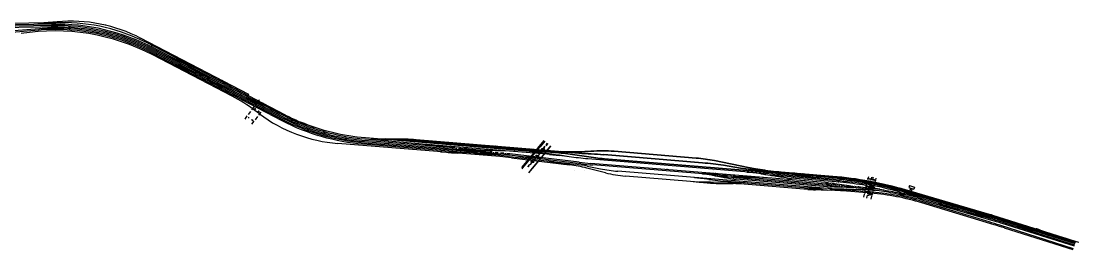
# Model space of a CAD drawing. Header units: metres. Extents: x 320992 to 330586, y 7396684 to 7409550.
# Drawn here: x 327108 to 330586, y 7396684 to 7397436 of the extents above; entities that cross this region are included whole.
import ezdxf

# ---------------------------------------------------------------- set-up
doc = ezdxf.new("R2010")
doc.units = ezdxf.units.M
doc.header["$LTSCALE"] = 10
for name, pattern in [('CENTERX2', [101.6, 63.5, -12.7, 12.7, -12.7]), ('CONTINUO', [0]), ('DASHDOTX2', [2, 1, -0.5, 0, -0.5]), ('DASHED', [0.75, 0.5, -0.25]), ('DASHEDX2', [1.5, 1, -0.5]), ('GERENTE_P1_RH$0$CONTINUO', [0]), ('HIDDEN', [0.375, 0.25, -0.125]), ('LIN0', [0]), ('TOPOGRAFIA - TR1.A (BARRA FUNDA_PERUS)$0$CONTINUO', [0])]:
    doc.linetypes.add(name, pattern=pattern)
doc.layers.get('0').update_dxf_attribs({"color": 255})
for name, color, linetype in [('---TRABALHO', 1, 'Continuous'), ('AMV TIC', 1, 'Continuous'), ('APOIO', 8, 'Continuous'), ('C-ROAD-STAN', 11, 'Continuous'), ('CHAVE', 8, 'Continuous'), ('F-AMV executar', 30, 'CENTERX2'), ('F-VIA 4', 5, 'Continuous'), ('FOLHA A1 - CPTM', 7, 'LIN0'), ('GERENTE_P1_RH$0$U-ROTULOS_V1', 3, 'GERENTE_P1_RH$0$CONTINUO'), ('Legenda', 5, 'Continuous'), ('PILAR', 8, 'Continuous'), ('PVNI', 8, 'Continuous'), ('T-CALÇADA', 8, 'DASHED'), ('T-GUIA', 8, 'DASHDOTX2'), ('T-MURO', 8, 'Continuous'), ('T-PASSARELA', 8, 'Continuous'), ('T-PILAR', 8, 'Continuous'), ('T-PLATAFORMA', 3, 'Continuous'), ('T-PONTE', 8, 'Continuous'), ('T-PROJEÇÃO', 252, 'HIDDEN'), ('T-SAPATA', 8, 'Continuous'), ('T-SUPORTE', 8, 'Continuous'), ('T-TALUDE', 8, 'Continuous')]:
    doc.layers.add(name, color=color, linetype=linetype)
for name, color, linetype, lineweight in [('--Estudo MRS - Alternativa 1', 2, 'Continuous', 30), ('3 - CARGA', 170, 'Xref_Eixos$0$CARGA', 30), ('_AUXILIAR', 7, 'Continuous', 30), ('U-HZ-EIXO CARGA', 170, 'CARGA_LINE', 30), ('U-HZ-EIXO L7-V1', 240, 'L7-V1_LINE', 30), ('U-HZ-EIXO L7-V2', 220, 'L7-V2_LINE', 30), ('U-HZ-EIXO L8-V1', 140, 'L8-V1_LINE', 30), ('U-HZ-EIXO TIC', 40, 'TIC_LINE', 30)]:
    doc.layers.add(name, color=color, linetype=linetype, lineweight=lineweight)
doc.styles.get("Standard").update_dxf_attribs({"font": 'arial.ttf'})
doc.styles.add('Xref_Eixos$0$Standard', font='simplex.shx')
doc.linetypes.add('CARGA_LINE', pattern='A,3.5,-0.25,["CARGA",Standard,S=0.175,R=0,X=-0.05,Y=-0.1],-0.95', length=4.7)
doc.linetypes.add('L7-V1_LINE', pattern='A,3.5,-0.25,["L7-V1",Standard,S=0.175,R=0,X=-0.05,Y=-0.1],-0.75', length=4.5)
doc.linetypes.add('L7-V2_LINE', pattern='A,3.5,-0.25,["L7-V2",Standard,S=0.175,R=0,X=-0.05,Y=-0.1],-0.75', length=4.5)
doc.linetypes.add('L8-V1_LINE', pattern='A,3.5,-0.25,["L8-V1",Standard,S=0.175,R=0,X=-0.05,Y=-0.1],-0.75', length=4.5)
doc.linetypes.add('TIC_LINE', pattern='A,3.5,-0.25,["TIC",Standard,S=0.175,R=0,X=-0.05,Y=-0.1],-0.5', length=4.25)
doc.linetypes.add('Xref_Eixos$0$CARGA', pattern='A,5,-5,5,-5,5,-5,5,-5,5,-5,["CARGA",Xref_Eixos$0$Standard,S=2.5,R=0,X=-3.5,Y=-1],-10', length=60)

# ---------------------------------------------------------------- blocks, each defined once
blk = doc.blocks.new('AeccTickTriangle')
at = {"color": 0, "linetype": 'ByBlock', "lineweight": -2}
blk.add_lwpolyline([(0, 1), (-1, 0), (1, 0)], close=True, dxfattribs=at)
at = {"color": 0, "linetype": 'ByBlock', "lineweight": -2, "const_width": 0.0625}
blk.add_lwpolyline([(0, 0, 1), (0, 0, 1)], format="xyb", close=True, dxfattribs=at)
blk = doc.blocks.new('PV')
for radius in [0.05, 0.0375]:
    blk.add_circle((0, 0), radius)
blk = doc.blocks.new('MARCO')
at = {"layer": 'Legenda', "color": 1}
for p, q in [((0, 0.08), (0, -0.06)), ((0.05, 0), (-0.05, 0))]:
    blk.add_line(p, q, dxfattribs=at)
at = {"layer": 'Legenda', "flags": 128}
blk.add_lwpolyline([(0, 0.06), (-0.06, -0.04), (0.06, -0.04)], close=True, dxfattribs=at)
at = {"layer": 'Legenda', "const_width": 0.0117, "flags": 128}
blk.add_lwpolyline([(-0.01, 0, 1), (0.01, 0, 1)], format="xyb", close=True, dxfattribs=at)
blk = doc.blocks.new('AMV_A_NUM_14_MADEIRA')
h = blk.add_hatch()
h.set_pattern_fill('ANSI31', color=1, scale=0.15)
h.set_pattern_definition([(45, (-2451.214, -1120.2736), (-0.336759605, 0.336759605), [])])
h.paths.add_polyline_path([(27.1, 0), (27.1, 1.9), (0, 0)])
at = {"color": 1}
for p, q in [((-19.4, 0.4), (-19.4, -0.4)), ((-19.4, 0), (0, 0)), ((-17.7, 0.2), (-17.7, -0.2)), ((27.1, 1.9), (0, 0)), ((0, 0), (27.1, 0)), ((27.1, 1.9), (27.1, 0))]:
    blk.add_line(p, q, dxfattribs=at)
at = {"color": 2}
for p, q in [((37, 2.6), (27.1, 1.9)), ((27.1, 0), (37.1, 0)), ((37, 3.2), (37, 2)), ((37.1, 0.6), (37.1, -0.6))]:
    blk.add_line(p, q, dxfattribs=at)
blk = doc.blocks.new('SM')
blk.add_circle((0, 0), 0.205)
blk = doc.blocks.new('AMV_A_NUM_10_MADEIRA')
h = blk.add_hatch()
h.set_pattern_fill('ANSI31', color=1, scale=0.15)
h.set_pattern_definition([(45, (-2439.73595, -1122.5844), (-0.336759605, 0.336759605), [])])
h.paths.add_polyline_path([(19.2, 0), (19.1, 1.9), (0, 0)])
at = {"color": 1}
for p, q in [((-14.5, 0.4), (-14.5, -0.4)), ((-14.5, 0), (0, 0)), ((-12.9, 0.2), (-12.9, -0.2)), ((19.1, 1.9), (0, 0)), ((0, 0), (19.2, 0)), ((19.1, 1.9), (19.2, 0))]:
    blk.add_line(p, q, dxfattribs=at)
at = {"color": 2}
for p, q in [((24, 2.4), (19.1, 1.9)), ((19.2, 0), (24.1, 0)), ((24, 3), (24.1, 1.8)), ((24.1, 0.6), (24.2, -0.6))]:
    blk.add_line(p, q, dxfattribs=at)
blk = doc.blocks.new('AMV 1185')
at = {"layer": 'AMV TIC'}
h = blk.add_hatch(color=256, dxfattribs=at)
h.dxf.hatch_style = 1
h.paths.add_polyline_path([(327812.5, 7397405.8), (327780.2, 7397405.8), (327780.3, 7397404.1)])
for p, q in [((327812.5, 7397405.8), (327780.2, 7397405.8)), ((327780.3, 7397404.1), (327780.2, 7397405.8)), ((327780.3, 7397404.1), (327812.5, 7397405.8)), ((327812.3, 7397405.3), (327812.3, 7397406.3)), ((327844.8, 7397405.8), (327812.5, 7397405.8)), ((327844.8, 7397405.4), (327844.8, 7397406.2))]:
    blk.add_line(p, q, dxfattribs=at)
blk = doc.blocks.new('AMV_14_DM')
at = {"layer": '--Estudo MRS - Alternativa 1'}
for p, q in [((-19.4, 0.8), (-19.4, -0.8)), ((0, 0), (27.1, 1.9)), ((0, 0), (27.1, 0)), ((27.1, 1.9), (37, 2.6)), ((27.1, 1.9), (27.1, 0)), ((37, 3.1), (37, 2.1)), ((37.1, 0.5), (37.1, -0.5)), ((-19.4, 0), (0, 0)), ((27.1, 0), (37.1, 0))]:
    blk.add_line(p, q, dxfattribs=at)

msp = doc.modelspace()

# ---------------------------------------------------------------- hatches: boundary and pattern name
at = {"layer": 'AMV TIC'}
h = msp.add_hatch(color=1, dxfattribs=at)
h.dxf.hatch_style = 1
h.paths.add_polyline_path([(328021.3, 7397104), (328020.5, 7397104.3, -0.005646), (328014.5, 7397106.3), (328014.2, 7397105, 0.002497), (328020.6, 7397102.2)])
h.paths.add_polyline_path([(328007.6, 7397108.8), (328006.7, 7397108.4, 0.002946), (328014.2, 7397105), (328014.5, 7397106.3, -0.006545)])
h.paths.add_polyline_path([(327983, 7397119.7, 0.009364), (328006.7, 7397108.4), (328007.6, 7397108.8, -0.024015)])
h = msp.add_hatch(color=1, dxfattribs=at)
h.dxf.hatch_style = 1
h.paths.add_polyline_path([(328030.1, 7397103.2), (328029.4, 7397101.4), (328046.3, 7397096), (328050.2, 7397094.7), (328070.3, 7397087.9), (328050.4, 7397095.1)])

# ---------------------------------------------------------------- linework, layer by layer
at = {"layer": '---TRABALHO'}
for p, q in [((327664.1, 7397290.8, 0), (327605.9, 7397316.1, 0)), ((327727.6, 7397247.6, 0), (327673.9, 7397280.7, 0))]:
    msp.add_line(p, q, dxfattribs=at)
at = {"color": 2}
msp.add_line((327586.3, 7397321.2), (327593.2, 7397317.6), dxfattribs=at)
at = {"color": 1}
for p, q in [((327981.2, 7397121.1, 0), (327980.8, 7397120.3, 0)), ((327981.7, 7397120.3, 0), (327981, 7397120.7, 0)), ((327981, 7397120.7, 0), (327981, 7397120.7, 0)), ((328020.6, 7397102.2, 0), (328021.3, 7397104, 0)), ((328021.3, 7397104, 0), (328021.3, 7397104, 0)), ((328030, 7397103.2, 0), (328029.4, 7397101.4, 0)), ((328029.4, 7397101.4, 0), (328029.4, 7397101.4, 0)), ((328070.3, 7397087.9, 0), (328070.9, 7397087.7, 0)), ((328070.8, 7397087.4, 0), (328071.1, 7397088.1, 0)), ((328070.9, 7397087.7, 0), (328070.9, 7397087.7, 0)), ((329033.3, 7396994.6), (329033.3, 7396994.6))]:
    msp.add_line(p, q, dxfattribs=at)
at = {"color": 4}
for p, q in [((328928.8, 7396946.2, 0), (328928.8, 7396946.2, 0)), ((328959.9, 7396944.6, 0), (328959.9, 7396944.6, 0)), ((328964.6, 7396958.3, 0), (328964.6, 7396958.3, 0))]:
    msp.add_line(p, q, dxfattribs=at)
for p, q in [((328933.5, 7396957.9, 0), (328933.5, 7396957.9, 0)), ((329754.6, 7396891.8), (329754.7, 7396893.1)), ((329755, 7396896.1), (329755.1, 7396897.3))]:
    msp.add_line(p, q)
at = {"color": 1}
msp.add_arc((328108, 7397370.3), 280, 243.2045, 251.7999, dxfattribs=at)
at = {"color": 1, "extrusion": (-6.36081e-08, -2.01997e-07, 1)}
msp.add_arc((327519.4, 7395479.7, -1.5), 1700, 71.0903, 72.521, dxfattribs=at)
at = {"layer": '_AUXILIAR'}
msp.add_lwpolyline([(329886.5, 7396895), (329911.7, 7396889), (329911.3, 7396887.4), (329886.1, 7396893.3), (329886.5, 7396895)], dxfattribs=at)
at = {"layer": 'AMV TIC'}
for p, q in [((327923.4, 7397153.9), (327924.1, 7397155.3)), ((328483, 7397025.7, 0), (328453.5, 7397030.2, 0)), ((328593.4, 7397012.7, 0), (328626.4, 7397007.6, 0)), ((329672.5, 7396928.5, 0), (329712.7, 7396922.3, 0)), ((329881.4, 7396882.5), (329883.3, 7396882.4)), ((330266.8, 7396797.3), (330235.2, 7396804.2, 0)), ((330428.5, 7396751.7, 0), (330401.2, 7396758.1, 0))]:
    msp.add_line(p, q, dxfattribs=at)
msp.add_circle((327923.4, 7397153.9), 0.698, dxfattribs=at)
at = {"layer": 'C-ROAD-STAN', "color": 11, "linetype": 'Continuous', "lineweight": -3}
for p in [(327220.2, 7397430.6), (327537.4, 7397356.2), (327537.4, 7397356.2)]:
    msp.add_point(p, dxfattribs=at)
at = {"layer": 'C-ROAD-STAN', "color": 11, "linetype": 'Continuous', "lineweight": 40}
for p in [(327267.3, 7397417.8), (327267.3, 7397417.8), (327267.4, 7397413.2), (327626.6, 7397290.4), (327631.7, 7397292.5), (328105.3, 7397070.4), (328105.3, 7397070.4), (328175.8, 7397050.9), (329391.3, 7396930.6), (329391.7, 7396934.8), (329422, 7396930.8), (329421.3, 7396926.6), (329450.9, 7396922.6), (329451.2, 7396926.8), (329796.1, 7396908.7), (329796.2, 7396908.7), (330011.8, 7396868.8), (330011.9, 7396868.7), (330130.3, 7396834.6), (330130.3, 7396834.6), (330133.1, 7396833.9), (330133.1, 7396833.9), (330170.1, 7396823.2), (330170.1, 7396823.2), (330186.6, 7396818.5), (330186.6, 7396818.5)]:
    msp.add_point(p, dxfattribs=at)
at = {"layer": 'C-ROAD-STAN', "color": 1, "linetype": 'Continuous', "lineweight": 40}
msp.add_point((328050.7, 7397077.7), dxfattribs=at)
at = {"layer": 'CHAVE', "extrusion": (6.35717e-11, -3.96058e-08, 1), "elevation": 724.7}
for points in [[(329684.8, 7396914.4), (329684.9, 7396914.8)], [(329684.8, 7396914.4), (329685.6, 7396914.4)], [(329684.9, 7396914.8), (329685.6, 7396914.8)], [(329685.6, 7396914.4), (329685.6, 7396914.8)]]:
    msp.add_lwpolyline(points, dxfattribs=at)
at = {"layer": 'CHAVE', "extrusion": (9.37701e-09, -1.63491e-08, 1), "elevation": 724.7}
msp.add_lwpolyline([(329845.8, 7396901.3), (329846.3, 7396901.2), (329846.3, 7396901.7), (329845.8, 7396901.8)], close=True, dxfattribs=at)
at = {"layer": 'F-AMV executar', "ltscale": 0.2}
for p, q in [((328445.6, 7397026.9), (328445.5, 7397026.6)), ((328527.4, 7397017.9), (328527.5, 7397018.2)), ((329701.1, 7396921.3), (329701.1, 7396921.6)), ((329701.1, 7396921.3), (329701.1, 7396921.6))]:
    msp.add_line(p, q, dxfattribs=at)
at = {"layer": 'F-AMV executar', "color": 7, "linetype": 'CONTINUO', "ltscale": 0.2}
msp.add_line((328482.2, 7397023.9), (328482.2, 7397023.6), dxfattribs=at)
at = {"layer": 'F-AMV executar', "color": 1, "linetype": 'CONTINUO', "ltscale": 0.2}
for p, q in [((329514.9, 7396938.9), (329514.9, 7396938.7)), ((329647.4, 7396921.6), (329647.4, 7396921.9)), ((329647.4, 7396921.6), (329647.4, 7396921.9)), ((329746.7, 7396919.8), (329746.6, 7396919.5)), ((329746.7, 7396919.8), (329746.6, 7396919.5)), ((329748.3, 7396919.7), (329748.3, 7396919.4)), ((329748.3, 7396919.7), (329748.3, 7396919.4))]:
    msp.add_line(p, q, dxfattribs=at)
at = {"layer": 'F-AMV executar', "color": 40, "ltscale": 0.2}
msp.add_line((329729, 7396921.2), (329729, 7396921), dxfattribs=at)
msp.add_line((329729, 7396921.2), (329729, 7396921), dxfattribs=at)
at = {"layer": 'F-VIA 4', "color": 3, "lineweight": 35}
for p, q in [((328305.4, 7397048.9), (328371.4, 7397048.2)), ((328333.2, 7397048.6), (328862, 7397005)), ((328407.1, 7397046.5), (328942, 7397002.4)), ((328890.4, 7397001.8), (328997.7, 7396986.8)), ((328908.1, 7397007.2, 0), (328931.2, 7397006.9, 0)), ((328981.9, 7397008.8), (328972.2, 7397008.1, 0)), ((329023.7, 7396997.4), (329348.8, 7396970.6)), ((329328.2, 7396986.4), (329058.1, 7397008.4)), ((329026.2, 7396983.6), (329775.7, 7396922)), ((329387.5, 7396977.9), (329498.9, 7396955.2)), ((329417.5, 7396962.3), (329473.3, 7396953.5)), ((329553.5, 7396946.2), (329522.5, 7396951)), ((329542.6, 7396945.2), (329776.6, 7396925.9)), ((330014.2, 7396877.8), (330282.2, 7396799.5)), ((330015.1, 7396881.7), (330283.4, 7396803.3)), ((330301.1, 7396793.7), (330574.9, 7396707.8)), ((330302.3, 7396797.6), (330573.9, 7396712.3))]:
    msp.add_line(p, q, dxfattribs=at)
at = {"layer": 'F-VIA 4', "color": 3}
msp.add_line((329589.7, 7396941.3), (329542.6, 7396945.2), dxfattribs=at)
at = {"layer": 'F-VIA 4', "color": 3, "lineweight": 35}
for centre, radius, start, end in [((328366, 7396548.2), 500, 85.2863, 89.3771), ((328820.9, 7396506.7), 500, 82.015, 85.2863), ((328936.8, 7397506.9, -0.1), 500, 269.3577, 274.0561), ((329024.2, 7397999), 1000, 265.2863, 267.6365), ((329017.3, 7396508.7), 501.3, 85.3356, 94.0561), ((328941.7, 7396000.7), 1000, 85.2968, 87.6365), ((329067.2, 7397481.9), 500, 262.015, 265.3028), ((329287.4, 7396486.7), 501.3, 78.4786, 85.3356), ((329273.6, 7396056.3), 917.4, 80.9706, 85.2968), ((329617.3, 7397859.5), 917.4, 260.9705, 265.328), ((329599, 7397446.4), 501.3, 258.4786, 261.2136), ((329677.4, 7395726.1), 1200, 73.7011, 85.3028), ((329678.4, 7395730), 1200, 73.7011, 85.3044), ((330001.6, 7395839.7), 1000, 72.5719, 73.7011), ((330002.7, 7395843.5), 1000, 72.5719, 73.7011)]:
    msp.add_arc(centre, radius, start, end, dxfattribs=at)
at = {"layer": 'GERENTE_P1_RH$0$U-ROTULOS_V1', "color": 1, "ltscale": 10}
for p, q in [((329392.1, 7396932.9), (329424.2, 7396927.9)), ((329368.9, 7396916.1), (329381, 7396914.3))]:
    msp.add_line(p, q, dxfattribs=at)
at = {"layer": 'PILAR', "extrusion": (9.37701e-09, -1.63491e-08, 1), "elevation": -0.1}
for points in [[(330027, 7396869), (330027.4, 7396868.9), (330027.5, 7396869.3), (330027.1, 7396869.4)], [(330027.6, 7396871.5), (330028.3, 7396871.3), (330028.4, 7396871.6), (330027.7, 7396871.8)], [(330032.6, 7396867.5), (330033, 7396867.4), (330033.1, 7396867.8), (330032.7, 7396867.9)], [(330033.1, 7396870), (330033.7, 7396869.8), (330033.8, 7396870.1), (330033.2, 7396870.3)]]:
    msp.add_lwpolyline(points, close=True, dxfattribs=at)
at = {"layer": 'T-CALÇADA', "extrusion": (9.37701e-09, -1.63491e-08, 1), "elevation": 726.3}
for points in [[(330026.6, 7396869.1), (330027.8, 7396872.9)], [(330033.7, 7396866.9), (330026.6, 7396869.1)], [(330034.9, 7396870.7), (330027.8, 7396872.9)], [(330033.7, 7396866.9), (330034.9, 7396870.7)]]:
    msp.add_lwpolyline(points, dxfattribs=at)
at = {"layer": 'T-GUIA', "linetype": 'DASHEDX2', "extrusion": (1.22214e-08, 9.06919e-08, 1)}
for p, q in [((328824.5, 7397017.9, 735.6), (328838.6, 7397034.9, 734.7)), ((328839.6, 7397034.1, 734.7), (328825.7, 7397017.4, 735.6)), ((328799.6, 7396987.7, 736.8), (328814.2, 7397005.2, 736.2)), ((328815.4, 7397004.8, 736.1), (328800.7, 7396987.1, 736.7)), ((328814.2, 7397005.2, 736.2), (328824.5, 7397017.9, 735.6)), ((328825.7, 7397017.4, 735.6), (328815.4, 7397004.8, 736.1)), ((328774.6, 7396957.6, 737.3), (328786.5, 7396972, 738.1)), ((328787.6, 7396971.4, 738.1), (328775.6, 7396957, 737.3)), ((328786.5, 7396972, 738.1), (328799.6, 7396987.7, 736.8)), ((328800.7, 7396987.1, 736.7), (328787.6, 7396971.4, 738.1))]:
    msp.add_line(p, q, dxfattribs=at)
at = {"layer": 'T-GUIA'}
for p, q in [((329878.6, 7396857.6, 734), (329895.1, 7396926.3, 733.6)), ((329889.1, 7396854.7, 734), (329905.5, 7396923.8, 733.4))]:
    msp.add_line(p, q, dxfattribs=at)
at = {"layer": 'T-GUIA', "extrusion": (9.37701e-09, -1.63491e-08, 1), "elevation": 733.4}
msp.add_lwpolyline([(329903.1, 7396851.3), (329906.5, 7396865.3), (329912.3, 7396889.5), (329918.1, 7396913.7), (329919.7, 7396920.4)], dxfattribs=at)
at = {"layer": 'T-GUIA'}
for centre, radius, start, end in [((331016.8, 7396623.1, 733.9), 1147.3, 164.852, 166.4841), ((332101.3, 7396362.4, 733.9), 2262.7, 166.4841, 167.4562)]:
    msp.add_arc(centre, radius, start, end, dxfattribs=at)
at = {"layer": 'T-MURO'}
msp.add_line((329360.7, 7396986.7), (329360.7, 7396986.7), dxfattribs=at)
at = {"layer": 'T-PASSARELA', "extrusion": (9.37701e-09, -1.63491e-08, 1), "elevation": 726.4}
for points in [[(330027.7, 7396871.8), (330027.1, 7396869.4), (330033, 7396867.7), (330033.8, 7396870.1), (330038.5, 7396885.4)], [(330032.6, 7396887.2), (330027.7, 7396871.8)]]:
    msp.add_lwpolyline(points, dxfattribs=at)
at = {"layer": 'T-PILAR', "color": 1}
for p, q in [((327876.3, 7397149.3, 1.9), (327875.7, 7397148.3, 1.9)), ((327879.7, 7397146.7, 1.9), (327879.1, 7397145.7, 1.9)), ((327887.8, 7397140.7, 1.9), (327887.2, 7397139.7, 1.9)), ((327891.1, 7397138.3, 1.9), (327890.5, 7397137.3, 1.9))]:
    msp.add_line(p, q, dxfattribs=at)
for points, elevation in [([(327875.7, 7397148.3), (327876.4, 7397147.6), (327878.3, 7397146.2), (327879.1, 7397145.7)], 1.9), ([(327879.7, 7397146.7), (327879, 7397147.3), (327877.1, 7397148.7), (327876.3, 7397149.3)], 1.9), ([(327887.2, 7397139.7), (327887.8, 7397139.1), (327889.8, 7397137.8), (327890.5, 7397137.3)], 1.9), ([(327891.1, 7397138.3), (327890.4, 7397138.9), (327888.5, 7397140.3), (327887.8, 7397140.7)], 1.9), ([(327858, 7397117.7), (327857.2, 7397118.2), (327855.5, 7397119.5), (327854.8, 7397120.2)], 728.6), ([(327866.3, 7397111.6), (327867, 7397112.6)], 1.9), ([(327866.3, 7397111.6), (327867, 7397110.9), (327868.7, 7397109.7), (327869.5, 7397109.2)], 1.9), ([(327867, 7397112.6), (327867.8, 7397112.1), (327869.6, 7397110.8), (327870.3, 7397110.1)], 1.9), ([(327869.5, 7397109.2), (327870.3, 7397110.1)], 1.9)]:
    msp.add_lwpolyline(points, dxfattribs=dict(at, elevation=elevation))
at = {"layer": 'T-PILAR', "color": 1, "extrusion": (1.22214e-08, 9.06919e-08, 1)}
for points, elevation in [([(328819.3, 7397016.6), (328819.4, 7397015.9), (328824.6, 7397015.3), (328829.6, 7397015), (328829.8, 7397015.7), (328824.5, 7397016.4), (328819.3, 7397016.6)], 190.8), ([(328793.6, 7396973.9), (328788.8, 7396974.4), (328784.2, 7396974.6), (328784.1, 7396974), (328788.8, 7396973.2), (328793.4, 7396973.2), (328793.6, 7396973.9)], 726), ([(328800.5, 7396993.5), (328805.2, 7396993.1), (328809.8, 7396992.7), (328809.8, 7396993.6), (328805.3, 7396994.2), (328800.7, 7396994.3), (328800.5, 7396993.5)], 725.6)]:
    msp.add_lwpolyline(points, dxfattribs=dict(at, elevation=elevation))
at = {"layer": 'T-PILAR', "color": 1, "extrusion": (1.23685e-08, 9.0672e-08, 1)}
for points, elevation in [([(328819.4, 7397016.6), (328819.4, 7397015.9), (328824.6, 7397015.3), (328829.6, 7397015), (328829.8, 7397015.7), (328824.6, 7397016.4), (328819.4, 7397016.6)], 190.8), ([(328793.6, 7396974.1), (328788.8, 7396974.5), (328784.3, 7396974.7), (328784.1, 7396974.2), (328788.8, 7396973.4), (328793.5, 7396973.4), (328793.6, 7396974.1)], 726), ([(328800.5, 7396993.6), (328805.2, 7396993.1), (328809.8, 7396992.8), (328809.8, 7396993.7), (328805.3, 7396994.2), (328800.7, 7396994.4), (328800.5, 7396993.6)], 725.6)]:
    msp.add_lwpolyline(points, dxfattribs=dict(at, elevation=elevation))
at = {"layer": 'T-PILAR', "color": 1, "extrusion": (9.37701e-09, -1.63491e-08, 1)}
for points, elevation in [([(329886.8, 7396894.5), (329886.6, 7396893.5)], 725.2), ([(329892, 7396892.3), (329886.6, 7396893.5)], 725.1), ([(329892.3, 7396893.3), (329886.8, 7396894.5)], 724.9), ([(329895.7, 7396892.4), (329892.3, 7396893.3)], 725.1), ([(329892.4, 7396917.6), (329892.6, 7396918.6)], 724.9), ([(329901.2, 7396915.5), (329892.4, 7396917.6)], 724.9), ([(329901.5, 7396916.5), (329892.6, 7396918.6)], 724.9), ([(329901.2, 7396915.5), (329901.5, 7396916.5)], 724.9), ([(329901.8, 7396916.3), (329901.4, 7396916)], 724.9), ([(329901.8, 7396916), (329901.9, 7396916.5)], 724.9), ([(329904.1, 7396915.8), (329901.8, 7396916)], 724.7), ([(329904.2, 7396916.3), (329901.9, 7396916.5)], 724.7), ([(329904.1, 7396915.8), (329904.2, 7396916.3)], 724.7), ([(329907.2, 7396915.7), (329904.1, 7396916.1)], 725), ([(329907.1, 7396915.5), (329907.3, 7396916)], 725), ([(329909.5, 7396915), (329907.1, 7396915.5)], 725), ([(329909.6, 7396915.5), (329907.3, 7396916)], 725.2), ([(329909.9, 7396915.6), (329909.5, 7396915.2)], 724.7), ([(329909.5, 7396915), (329909.6, 7396915.5)], 725.2), ([(329909.7, 7396914.8), (329910.1, 7396916.3)], 724.7), ([(329909.7, 7396914.8), (329918.6, 7396912.7)], 725), ([(329910.1, 7396916.3), (329919, 7396914.2)], 724.7), ([(329918.6, 7396912.7), (329919, 7396914.2)], 725), ([(329895.4, 7396891.4), (329892, 7396892.3)], 725.4), ([(329895.7, 7396892.4), (329895.4, 7396891.4)], 725.4), ([(329895.9, 7396892.2), (329895.5, 7396891.9)], 725), ([(329896, 7396892.4), (329895.8, 7396892)], 725), ([(329895.8, 7396892), (329898.3, 7396891.5)], 725), ([(329896, 7396892.4), (329898.4, 7396891.9)], 725), ([(329907.4, 7396866), (329898.5, 7396868.1), (329898.2, 7396866.5), (329906.8, 7396864.5)], 725.3), ([(329898.4, 7396891.9), (329898.3, 7396891.5)], 725), ([(329901.4, 7396891.6), (329898.4, 7396891.9)], 724.8), ([(329901.4, 7396891.9), (329901.3, 7396891.4)], 724.8), ([(329903.7, 7396891.1), (329901.3, 7396891.4)], 724.6), ([(329903.8, 7396891.6), (329901.4, 7396891.9)], 724.8), ([(329903.8, 7396891.6), (329903.7, 7396891.1)], 724.6), ([(329904.2, 7396891.5), (329903.7, 7396891.3)], 724.9), ([(329904.4, 7396892.3), (329904, 7396890.6)], 724.9), ([(329912.7, 7396888.5), (329904, 7396890.6)], 725), ([(329913.1, 7396890.1), (329904.4, 7396892.3)], 725), ([(329907.4, 7396866), (329906.8, 7396864.5)], 725.3), ([(329913.1, 7396890.1), (329912.7, 7396888.5)], 725)]:
    msp.add_lwpolyline(points, dxfattribs=dict(at, elevation=elevation))
at = {"layer": 'T-PILAR', "color": 1, "extrusion": (9.37701e-09, -1.63491e-08, 1), "elevation": -0.1}
for points in [[(330027, 7396869), (330027.4, 7396868.9), (330027.5, 7396869.3), (330027.1, 7396869.4)], [(330027.6, 7396871.5), (330028.3, 7396871.3), (330028.4, 7396871.6), (330027.7, 7396871.8)], [(330032.6, 7396867.5), (330033, 7396867.4), (330033.1, 7396867.8), (330032.7, 7396867.9)], [(330033.1, 7396870), (330033.7, 7396869.8), (330033.8, 7396870.1), (330033.2, 7396870.3)]]:
    msp.add_lwpolyline(points, close=True, dxfattribs=at)
at = {"layer": 'T-PLATAFORMA', "extrusion": (9.37701e-09, -1.63491e-08, 1)}
for points, elevation in [([(330029.4, 7396895.6), (330027.3, 7396888.9)], 726.2), ([(330029.4, 7396895.6), (330027.3, 7396888.9)], 726.2), ([(330029.4, 7396895.6), (330027.3, 7396888.9)], 726.2), ([(330029.4, 7396895.6), (330027.3, 7396888.9)], 726.2), ([(330029.4, 7396895.6), (330027.3, 7396888.9)], 726.2), ([(330029.4, 7396895.6), (330045.9, 7396890.6)], 726.2), ([(330029.4, 7396895.6), (330045.9, 7396890.6)], 726.2), ([(330029.4, 7396895.6), (330045.9, 7396890.6)], 726.2), ([(330029.4, 7396895.6), (330045.9, 7396890.6)], 726.2), ([(330029.4, 7396895.6), (330045.9, 7396890.6)], 726.2), ([(330027.3, 7396888.9), (330043.8, 7396883.8)], 726.1), ([(330027.3, 7396888.9), (330043.8, 7396883.8)], 726.1), ([(330027.3, 7396888.9), (330043.8, 7396883.8)], 726.1), ([(330027.3, 7396888.9), (330043.8, 7396883.8)], 726.1), ([(330027.3, 7396888.9), (330043.8, 7396883.8)], 726.1), ([(330045.9, 7396890.6), (330043.8, 7396883.8)], 726.4), ([(330045.9, 7396890.6), (330043.8, 7396883.8)], 726.4), ([(330045.9, 7396890.6), (330043.8, 7396883.8)], 726.4), ([(330045.9, 7396890.6), (330043.8, 7396883.8)], 726.4), ([(330045.9, 7396890.6), (330043.8, 7396883.8)], 726.4)]:
    msp.add_lwpolyline(points, dxfattribs=dict(at, elevation=elevation))
at = {"layer": 'T-PONTE'}
for points in [[(328829.8, 7397042.2, 734.8), (328814.5, 7397023.6, 735.7), (328806, 7397013.2, 737.2), (328791.1, 7396995.2, 737.7), (328772.2, 7396972.7, 736.2), (328756.6, 7396953.8, 736.3), (328754, 7396950.7, 736.4)], [(328754.4, 7396955.1, 736.2), (328754.6, 7396955.4, 736.2), (328770.5, 7396974.5, 736.2), (328789, 7396996.7, 737.6), (328803.7, 7397014.4, 737.1), (328811.4, 7397023.7, 735.5), (328828, 7397043.7, 734.7)], [(328849.1, 7397026, 733.9), (328832.7, 7397006.2, 734.9), (328818.6, 7396989.3, 735.6), (328800.1, 7396967, 736.7), (328788.9, 7396953.3, 736.2), (328776.2, 7396938.1, 736.8)], [(328777.7, 7396937.6, 736.2), (328790, 7396952.3, 736.1), (328801.7, 7396966.5, 736.3), (328820.1, 7396988.7, 735.5), (328834, 7397005.4, 734.8), (328850.2, 7397025.3, 733.8)], [(328776.6, 7396978, 736.6), (328772.2, 7396972.7, 736.2), (328756.6, 7396953.8, 736.3), (328754, 7396950.7, 736.4)], [(328754.4, 7396955.1, 736.2), (328754.6, 7396955.4, 736.2), (328770.5, 7396974.5, 736.2), (328777, 7396982.2, 736.7)]]:
    msp.add_polyline3d(points, dxfattribs=at)
at = {"layer": 'T-PROJEÇÃO', "ltscale": 5, "elevation": 735.8}
for points in [[(327844.2, 7397114.5), (327892, 7397178.5)], [(327867.1, 7397097.4), (327914.9, 7397161.4)]]:
    msp.add_lwpolyline(points, dxfattribs=at)
at = {"layer": 'T-SAPATA', "extrusion": (1.22214e-08, 9.06919e-08, 1)}
for p, q in [((328784.1, 7396974.9, 725.4), (328784, 7396973.5, 725.4)), ((328793.5, 7396972.7, 725.4), (328784, 7396973.5, 725.4)), ((328793.7, 7396974.1, 725.4), (328784.1, 7396974.9, 725.4)), ((328793.7, 7396974.1, 725.4), (328793.5, 7396972.7, 725.4)), ((328800.3, 7396995.1, 724.9), (328810.1, 7396994.2, 724.9)), ((328800.3, 7396993.4, 725), (328800.3, 7396995.1, 725)), ((328800.3, 7396993.4, 724.9), (328810.1, 7396992.5, 724.9)), ((328810.1, 7396992.5, 724.9), (328810.1, 7396994.2, 724.9))]:
    msp.add_line(p, q, dxfattribs=at)
at = {"layer": 'T-SUPORTE'}
for points in [[(329231.8, 7396949.4), (329231.9, 7396950.8)], [(329311.7, 7396942.5), (329311.8, 7396944)]]:
    msp.add_lwpolyline(points, dxfattribs=at)
at = {"layer": 'T-TALUDE', "extrusion": (9.37701e-09, -1.63491e-08, 1)}
for points, elevation in [([(330025.6, 7396868), (330027.4, 7396873.5)], 724.9), ([(330034.1, 7396865.5), (330025.6, 7396868)], 724.7), ([(330027.1, 7396870.7), (330026.5, 7396870.9)], -0.1), ([(330026.8, 7396869.7), (330026.5, 7396869.8)], -0.1), ([(330027.1, 7396868.9), (330026.7, 7396867.6)], -0.1), ([(330027.7, 7396872.6), (330027.1, 7396872.8)], -0.1), ([(330027.4, 7396871.6), (330027.1, 7396871.8)], -0.1), ([(330035.8, 7396870.9), (330027.4, 7396873.5)], 724.9), ([(330028.1, 7396868.6), (330027.9, 7396868.1)], -0.1), ([(330028.6, 7396872.6), (330028.7, 7396872.9)], -0.1), ([(330029.1, 7396868.3), (330028.7, 7396867.1)], -0.1), ([(330029.5, 7396872.4), (330029.7, 7396872.8)], -0.1), ([(330030, 7396868), (330029.8, 7396867.5)], -0.1), ([(330030.5, 7396872.1), (330030.6, 7396872.3)], -0.1), ([(330031, 7396867.7), (330030.6, 7396866.5)], -0.1), ([(330031.4, 7396871.8), (330031.6, 7396872.2)], -0.1), ([(330031.9, 7396867.4), (330031.8, 7396866.9)], -0.1), ([(330032.4, 7396871.5), (330032.5, 7396871.7)], -0.1), ([(330032.9, 7396867.1), (330032.5, 7396865.9)], -0.1), ([(330033.4, 7396871.2), (330033.5, 7396871.6)], -0.1), ([(330034.1, 7396867), (330033.7, 7396867.1)], -0.1), ([(330034.8, 7396867.8), (330034, 7396868)], -0.1), ([(330034.1, 7396865.5), (330035.8, 7396870.9)], 724.9), ([(330034.3, 7396870.9), (330034.4, 7396871.2)], -0.1), ([(330034.7, 7396868.9), (330034.3, 7396869)], -0.1), ([(330035.4, 7396869.7), (330034.6, 7396870)], -0.1)]:
    msp.add_lwpolyline(points, dxfattribs=dict(at, elevation=elevation))
at = {"layer": 'U-HZ-EIXO CARGA', "lineweight": 30}
for p, q in [((327209.1, 7397426.7), (326561.4, 7397414.7)), ((327236.1, 7397431.4), (326561.7, 7397419)), ((327226.2, 7397434.4, 0), (327182.5, 7397430.4)), ((327975.1, 7397128.8), (327524.5, 7397363.6, 0))]:
    msp.add_line(p, q, dxfattribs=at)
at = {"layer": 'U-HZ-EIXO CARGA', "lineweight": 30, "ltscale": 0.5}
for p, q in [((327856.3, 7397195.2), (327500, 7397380.9)), ((327656.7, 7397289.6, 0), (327537.2, 7397351.9, 0)), ((327784.8, 7397230.1, 0), (327767.4, 7397241.5, 0)), ((327855.9, 7397194.5), (327856.6, 7397195.9))]:
    msp.add_line(p, q, dxfattribs=at)
at = {"layer": 'U-HZ-EIXO CARGA', "lineweight": 30, "elevation": 0}
msp.add_lwpolyline([(328453.5, 7397030.2), (328239, 7397047.9, -0.099851), (327973.1, 7397124.8), (327656.7, 7397289.6)], format="xyb", dxfattribs=at)
at = {"layer": 'U-HZ-EIXO CARGA', "lineweight": 30, "flags": 128}
msp.add_lwpolyline([(330573.7, 7396704), (330312, 7396786.1, 0.004927), (330293.2, 7396791.8), (329996.9, 7396878.5, 0.050565), (329798.6, 7396915.2), (329778.4, 7396916.9), (328971.5, 7396983.5, -0.015502), (328909.9, 7396990.5), (328843, 7397000.3, 0.015522), (328769, 7397008.7), (328240.3, 7397052.3, -0.079044), (328026.6, 7397104.6)], format="xyb", dxfattribs=at)
at = {"layer": 'U-HZ-EIXO CARGA', "lineweight": 30}
for centre, radius, start, end in [((327222, 7396726.8), 700, 62.4761, 91.0547), ((327271, 7396936.4, 0), 500, 62.4771, 95.1455), ((327247.2, 7396831.5, 0), 600, 62.4761, 91.0547), ((328297.8, 7397749.9), 700, 242.4761, 244.3892), ((328297.8, 7397749.9, 0), 700, 244.3892, 247.2068)]:
    msp.add_arc(centre, radius, start, end, dxfattribs=at)
at = {"layer": 'U-HZ-EIXO L7-V1', "linetype": 'L7-V1_LINE', "lineweight": 30}
for p, q in [((327168.8, 7397411.5), (327084.2, 7397404)), ((327968.1, 7397112.4), (327542.4, 7397334.2))]:
    msp.add_line(p, q, dxfattribs=at)
msp.add_arc((327212.8, 7396913.4), 500, 91.0547, 95.0515, dxfattribs=at)
at = {"layer": 'U-HZ-EIXO L7-V2', "linetype": 'L7-V2_LINE', "lineweight": 30}
for p, q in [((327171.5, 7397417), (326518.5, 7397404.9)), ((327207, 7397417.6), (327171.5, 7397417)), ((327206, 7397413.4), (327203.6, 7397413.3)), ((327969.9, 7397116.2), (327543.4, 7397338.5)), ((328949.3, 7396967.4), (328714.3, 7396995.7)), ((329443.6, 7396926.3), (328987.5, 7396963.5)), ((329381.4, 7396929.5), (329434.1, 7396919.8)), ((329757.3, 7396896.5), (329404.5, 7396925.3)), ((329759.5, 7396892.1, 0), (329458.8, 7396916.6)), ((329788.1, 7396892.8), (329769.1, 7396895.3)), ((329845.8, 7396889.2), (329772.7, 7396891.3))]:
    msp.add_line(p, q, dxfattribs=at)
at = {"layer": 'U-HZ-EIXO L7-V2', "linetype": 'DASHDOTX2', "lineweight": 30}
for p, q in [((328676.3, 7397003.5), (328645.8, 7397006, 0)), ((329814, 7396893.4), (329786.7, 7396897.4)), ((329929.7, 7396878.4), (329821.8, 7396892.3))]:
    msp.add_line(p, q, dxfattribs=at)
at = {"layer": 'U-HZ-EIXO L7-V2', "lineweight": 30}
for p, q in [((328943, 7396972.2), (328714.7, 7396999.7)), ((329751.7, 7396905.5), (328981.2, 7396968.3)), ((329755.4, 7396900.9), (329443.6, 7396926.3)), ((329830.8, 7396895), (329783, 7396901.9))]:
    msp.add_line(p, q, dxfattribs=at)
at = {"layer": 'U-HZ-EIXO L7-V2', "linetype": 'L7-V2_LINE', "lineweight": 30}
for points in [[(328675.9, 7396999.6), (328234.8, 7397035.5, -0.100122), (327968.1, 7397112.4)], [(328236.6, 7397039.3, -0.100122), (327969.9, 7397116.2)]]:
    msp.add_lwpolyline(points, format="xyb", dxfattribs=at)
at = {"layer": 'U-HZ-EIXO L7-V2', "linetype": 'L7-V2_LINE', "lineweight": 30, "extrusion": (-0.081135, -0.996703, 0), "elevation": -7399283.6}
msp.add_lwpolyline([(-272594.4, 0), (-273005, 0)], dxfattribs=at)
at = {"layer": 'U-HZ-EIXO L7-V2', "linetype": 'DASHDOTX2', "lineweight": 30}
msp.add_lwpolyline([(329867.9, 7396890.4, 0.004344), (329847.2, 7396892.9)], format="xyb", dxfattribs=at)
at = {"layer": 'U-HZ-EIXO L7-V2', "lineweight": 30}
for points in [[(330572.5, 7396700.2), (330323, 7396778.5, 0.004934), (330304.1, 7396784.2), (330082.6, 7396849, 0.013863), (330050.5, 7396857.4), (329989.6, 7396871.6, 0.025085), (329930.4, 7396882.3), (329867.9, 7396890.4)], [(330571.3, 7396696.3), (330333.9, 7396770.9, 0.004927), (330315.1, 7396776.6), (330077.2, 7396846.1)]]:
    msp.add_lwpolyline(points, format="xyb", dxfattribs=at)
at = {"layer": 'U-HZ-EIXO L7-V2', "lineweight": 30, "elevation": 0}
for points in [[(329988.9, 7396867.7, 0.025085), (329929.7, 7396878.4)], [(330077.2, 7396846.1, 0.013863), (330045, 7396854.6)]]:
    msp.add_lwpolyline(points, format="xyb", dxfattribs=at)
at = {"layer": 'U-HZ-EIXO L7-V2', "lineweight": 30}
msp.add_lwpolyline([(330045, 7396854.6), (329988.9, 7396867.7)], dxfattribs=at)
at = {"layer": 'U-HZ-EIXO L7-V2', "linetype": 'L7-V2_LINE', "lineweight": 30}
for centre, radius, start, end in [((327219.9, 7396717.7), 700, 62.4761, 91.0547), ((327218.9, 7396713.5), 700, 62.4761, 91.0547), ((328594.8, 7396002.9), 1000, 83.1382, 85.3462), ((329068.8, 7397960.2), 1000, 263.1382, 265.3372), ((329479.2, 7397165.8), 250, 259.6124, 265.3372), ((329737, 7396647.3, 0), 250, 82.626, 85.3372)]:
    msp.add_arc(centre, radius, start, end, dxfattribs=at)
at = {"layer": 'U-HZ-EIXO L7-V2', "linetype": 'DASHDOTX2', "lineweight": 30}
for centre, radius, start, end in [((328595.2, 7396006.8), 1000, 83.1382, 85.3462), ((329711.1, 7396407.1), 500, 81.7253, 85.3372), ((329714.7, 7396402.6), 500, 81.7253, 85.3372), ((329886, 7397388.2), 500, 261.7253, 262.626)]:
    msp.add_arc(centre, radius, start, end, dxfattribs=at)
at = {"layer": 'U-HZ-EIXO L7-V2', "lineweight": 30}
for centre, radius, start, end in [((329062.5, 7397965), 1000, 263.1382, 265.3372), ((329902.7, 7397389.8), 500, 261.7253, 263.6216)]:
    msp.add_arc(centre, radius, start, end, dxfattribs=at)
at = {"layer": 'U-HZ-EIXO L7-V2', "linetype": 'L7-V2_LINE', "lineweight": 30, "extrusion": (-2.73748e-09, -9.50708e-08, 1)}
msp.add_arc((329779.8, 7397141.2, -0.7), 250, 265.3372, 268.3507, dxfattribs=at)
at = {"layer": 'U-HZ-EIXO L8-V1'}
for p, q in [((327165.4, 7397407.1), (327078.8, 7397399.5)), ((327205, 7397409.1), (327200.3, 7397409)), ((327966.4, 7397108.5), (327541.4, 7397330)), ((327802.2, 7397189.3), (327541.4, 7397325.2)), ((327891.3, 7397131.6), (327876.8, 7397142.4)), ((328681.9, 7396990.8), (328149.6, 7397034.1)), ((328713.9, 7396991.7), (328931.1, 7396965.6)), ((328720.2, 7396986.9), (328911.7, 7396963.9)), ((329029.4, 7396937.9), (328968.3, 7396953.4)), ((328969.7, 7396959.4), (329012.8, 7396950.7)), ((329907.3, 7396873.8), (329070.2, 7396942.6)), ((329375.5, 7396904.1), (329095.1, 7396927)), ((329468.9, 7396905.8), (329364.7, 7396906.9)), ((329411.4, 7396902.5), (329449.3, 7396902.1)), ((329722.7, 7396884.9), (329416.1, 7396910.2)), ((329695.1, 7396883.2), (329485.5, 7396900.4)), ((329784.2, 7396879.6), (329719.7, 7396881.8)), ((329739.4, 7396883), (329735.3, 7396883.6)), ((329902.8, 7396870.6), (329808.4, 7396878.2)), ((329813.5, 7396883.5), (329869.5, 7396882.9)), ((330307.4, 7396767), (330069.3, 7396838.9)), ((330291.3, 7396776.3), (330073.3, 7396842.2)), ((330568.8, 7396688.2), (330325.8, 7396765.6)), ((330567.6, 7396684.4), (330341.9, 7396756.2))]:
    msp.add_line(p, q, dxfattribs=at)
msp.add_lwpolyline([(328675.5, 7396995.6), (328233.1, 7397031.6, -0.100122), (327966.4, 7397108.5)], format="xyb", dxfattribs=at)
for centre, radius, start, end in [((327217.9, 7396704.4), 700, 62.4761, 99.0315), ((327209.5, 7396909.1), 500, 91.0547, 95.0515), ((327217.9, 7396709.2), 700, 62.4761, 91.0547), ((327548.1, 7396701.5), 550, 53.2924, 62.4761), ((328190.2, 7397532.5), 500, 233.2924, 265.3462), ((328594.4, 7395998.9), 1000, 83.1382, 85.3462), ((328600.7, 7395994.1), 1000, 83.1382, 85.3462), ((328857.9, 7396517.1), 450, 75.802, 83.1382), ((328871.3, 7396469.2), 500, 78.6505, 83.1382), ((329111.2, 7397441), 500, 258.6505, 265.2961), ((329127.7, 7397326.7), 401.1, 255.802, 265.3323), ((329416.3, 7397403.7), 501.3, 265.3323, 269.4426), ((329457.2, 7397409.8), 501.3, 261.2658, 265.2961), ((329444.4, 7396400.8), 501.3, 85.2961, 89.4426), ((329736.2, 7397381.5), 500, 265.2961, 268.1184), ((329702.2, 7396635.8, 0), 250, 82.3937, 85.2961), ((329767.8, 7396379.9), 500, 85.3366, 88.1184), ((329867, 7396632.9, 0), 250, 86.6973, 89.4426), ((329837.7, 7396073.2), 800, 73.1721, 85.3366), ((329841.7, 7396076.5), 800, 73.1721, 85.2961), ((329567.6, 7394383.3), 2500, 72.3443, 73.1721), ((329583.6, 7394374), 2500, 72.3443, 73.1721)]:
    msp.add_arc(centre, radius, start, end, dxfattribs=at)
at = {"layer": 'U-HZ-EIXO TIC', "lineweight": 30}
for p, q in [((327208.1, 7397422.1), (326559.6, 7397410.2)), ((327970.6, 7397121), (327544.5, 7397343)), ((328529.3, 7397019.9), (328236.6, 7397044.1)), ((328877.9, 7396995.2, 0), (328453.5, 7397030.2, 0))]:
    msp.add_line(p, q, dxfattribs=at)
at = {"layer": 'U-HZ-EIXO TIC', "linetype": 'TOPOGRAFIA - TR1.A (BARRA FUNDA_PERUS)$0$CONTINUO', "lineweight": 30}
for p, q in [((328022.9, 7397103.5), (328020.5, 7397104.3)), ((328030, 7397101.2), (328028.9, 7397101.6)), ((328667, 7397010.8, 0), (328658.8, 7397011, 0))]:
    msp.add_line(p, q, dxfattribs=at)
at = {"layer": 'U-HZ-EIXO TIC', "linetype": 'DASHDOTX2', "lineweight": 30}
msp.add_line((328593.7, 7397014.6), (328529.3, 7397019.9), dxfattribs=at)
at = {"layer": 'U-HZ-EIXO TIC', "color": 40, "linetype": 'TIC_LINE', "lineweight": 30}
for p, q in [((329541, 7396934.6), (329623.5, 7396921.8)), ((329801.1, 7396910.8), (329573.1, 7396929.6)), ((329801.5, 7396906.5), (329641.1, 7396919.7)), ((329885.1, 7396896.6), (329884.9, 7396895.3, 0)), ((329885.1, 7396896.6), (329884.9, 7396895.3, 0)), ((329995.5, 7396874.7), (329995.7, 7396874.7)), ((330032.5, 7396866), (330013, 7396870.3))]:
    msp.add_line(p, q, dxfattribs=at)
at = {"layer": 'U-HZ-EIXO TIC', "lineweight": 30, "elevation": 0}
for points in [[(328453.5, 7397030.2), (328239, 7397047.9, -0.099851), (327973.1, 7397124.8), (327656.7, 7397289.6)], [(327970.6, 7397121, 0.099851), (328236.6, 7397044.1)]]:
    msp.add_lwpolyline(points, format="xyb", dxfattribs=at)
at = {"layer": 'U-HZ-EIXO TIC', "linetype": 'TOPOGRAFIA - TR1.A (BARRA FUNDA_PERUS)$0$CONTINUO', "lineweight": 30, "elevation": 0}
for points in [[(327983, 7397119.7, 0.009364), (328006.7, 7397108.4), (328007.6, 7397108.8, -0.024015), (327983, 7397119.7, 0.009364)], [(328007.6, 7397108.8), (328006.7, 7397108.4, 0.002946), (328014.2, 7397105), (328014.5, 7397106.3, -0.006545), (328007.6, 7397108.8)], [(328021.3, 7397104), (328020.5, 7397104.3, -0.005646), (328014.5, 7397106.3), (328014.2, 7397105, 0.002497), (328020.6, 7397102.2), (328021.3, 7397104)]]:
    msp.add_lwpolyline(points, format="xyb", close=True, dxfattribs=at)
msp.add_lwpolyline([(328029.4, 7397101.4), (328030.1, 7397103.2), (328050.4, 7397095.1), (328070.3, 7397087.9), (328050.2, 7397094.7), (328046.3, 7397096), (328029.4, 7397101.4)], dxfattribs=at)
at = {"layer": 'U-HZ-EIXO TIC', "color": 40, "lineweight": 30}
msp.add_lwpolyline([(330573.7, 7396704), (330312, 7396786.1, 0.004927), (330293.2, 7396791.8), (329996.9, 7396878.5, 0.050565), (329798.6, 7396915.2), (329778.4, 7396916.9), (328971.5, 7396983.5, -0.015502), (328909.9, 7396990.5), (328877.9, 7396995.2)], format="xyb", dxfattribs=at)
at = {"layer": 'U-HZ-EIXO TIC', "lineweight": 30}
for centre, radius, start, end in [((327221, 7396722.3), 700, 62.4761, 91.0547), ((328692.3, 7398210.6, 0), 1200, 265.2847, 268.3985)]:
    msp.add_arc(centre, radius, start, end, dxfattribs=at)
at = {"layer": 'U-HZ-EIXO TIC', "linetype": 'TOPOGRAFIA - TR1.A (BARRA FUNDA_PERUS)$0$CONTINUO', "lineweight": 30}
msp.add_arc((328179, 7397578.5), 500, 251.7999, 252.521, dxfattribs=at)
at = {"layer": 'U-HZ-EIXO TIC', "color": 40, "linetype": 'TIC_LINE', "lineweight": 30}
for centre, radius, start, end in [((329661.7, 7397168.9), 250, 261.2085, 265.2799), ((329720.4, 7395934.1), 980, 73.7011, 85.2799), ((329720.9, 7395929.8, 0), 980, 80.3597, 85.2799), ((330065.8, 7397114.6), 254, 253.7011, 257.792), ((330065.8, 7397114.6), 250, 253.7011, 257.792)]:
    msp.add_arc(centre, radius, start, end, dxfattribs=at)

# ---------------------------------------------------------------- block references
at = {"layer": '--Estudo MRS - Alternativa 1', "rotation": 1.054653674164642}
msp.add_blockref('AMV_14_DM', (327182.5, 7397430.4), dxfattribs=at)
for name, p, rotation in [('AMV 1185', (-603575.2, 51267.1, 0), 355.3044286372838), ('AMV 1185', (-1059854.1, 123722.4, 0), 351.7276370720175), ('AMV_A_NUM_10_MADEIRA', (329404.5, 7396925.3), 349.6124369121334)]:
    msp.add_blockref(name, p, dxfattribs=dict(rotation=rotation))
at = {"xscale": -1, "rotation": 175.3371591148443}
msp.add_blockref('AMV_A_NUM_10_MADEIRA', (329362.6, 7396933), dxfattribs=at)
at = {"layer": '3 - CARGA'}
for p, xscale, yscale, zscale, rotation in [((327605.9, 7397316.1, 0), 1.002628562793938, 1.002628562793938, 1.002628562793938, 332.4760535527081), ((327627.7, 7397289.8, 0), 1.002628562793938, 1.002628562793938, 1.002628562793938, 332.4760535527081), ((327664.1, 7397290.8, 0), 1.002628562793939, 1.002628562793939, 1.002628562793939, 152.476053552708), ((327682.5, 7397266, 0), 1.002628562793939, 1.002628562793939, 1.002628562793939, 152.476053552708), ((327673.9, 7397280.7, 0), -1.002628562793939, 1.002628562793939, 1.002628562793939, 152.4760535552674), ((327727.6, 7397247.6, 0), -1.002628562793939, 1.002628562793938, 1.002628562793938, 332.4760535552674), ((327737.6, 7397237.3, 0), 1.002628562793938, 1.002628562793938, 1.002628562793938, 332.4760535527081), ((327795.5, 7397212.2, 0), 1.002628562793939, 1.002628562793939, 1.002628562793939, 152.476053552708), ((327847.7, 7397185, 0), 1.002628562793938, 1.002628562793938, 1.002628562793938, 332.4760535527081), ((327905.6, 7397159.9, 0), 1.002628562793939, 1.002628562793939, 1.002628562793939, 152.476053552708), ((327902.1, 7397166.8, 0), -1.002628562793939, 1.002628562793939, 1.002628562793939, 152.4760535557717), ((327955.8, 7397133.7, 0), -1.002628562793939, 1.002628562793939, 1.002628562793939, 332.4760535557716), ((328278.2, 7397049.2, 0), 1.002628562793939, 1.002628562793939, 1.002628562793939, 355.2862843671928), ((328333.2, 7397048.6, 0), -1.002628562793939, 1.002628562793939, 1.002628562793939, 179.3771176708227), ((328509.9, 7397021.5, 0), -1.002628562793939, 1.002628562793939, 1.002628562793939, 355.337159102895), ((328506.4, 7397005.1, 0), 1.002628562793939, 1.002628562793939, 1.002628562793939, 355.3461847078436), ((328562.6, 7397004.6, 0), 1.002628562793939, 1.002628562793939, 1.002628562793939, 175.3461847078437), ((328552.3, 7397013.6, 0), -1.002628562793939, 1.002628562793939, 1.002628562793939, 175.3461846929747), ((328607.9, 7397005.1, 0), -1.002628562793939, 1.002628562793939, 1.002628562793939, 355.3461846929747), ((328626.4, 7397007.6, 0), -1.002628562793939, 1.002628562793939, 1.002628562793939, 355.337159102895), ((328619.6, 7396999.9, 0), 1.002628562793939, 1.002628562793939, 1.002628562793939, 355.3461847078436), ((328675.8, 7396999.4, 0), 1.002628562793939, 1.002628562793939, 1.002628562793939, 175.3461847078437), ((328665.8, 7397025.2, 0), -1.002628562793939, 1.002628562793939, 1.002628562793939, 175.2862843673218), ((328721.3, 7397016.6, 0), -1.002628562793939, 1.002628562793939, 1.002628562793939, 355.2862843673218), ((328766, 7397012.9, 0), 1.002628562793939, 1.002628562793939, 1.002628562793939, 355.2862843671928), ((328822.2, 7397012.3, 0), 1.002628562793939, 1.002628562793939, 1.002628562793939, 175.2862843671927), ((328880.9, 7397007.4, 0), 1.002628562793939, 1.002628562793939, 1.002628562793939, 355.2862843671928), ((328756.1, 7396990.7, 0), 1.002628562793939, 1.002628562793939, 1.002628562793939, 353.1381904561316), ((328812.2, 7396987.9, 0), 1.002628562793939, 1.002628562793939, 1.002628562793939, 173.1381904561316), ((328836.4, 7396977, 0), -1.002628562793939, 1.002628562793939, 1.002628562793939, 173.1381904720722), ((328891.6, 7396966.3, 0), -1.002628562793939, 1.002628562793939, 1.002628562793939, 353.1381904720722), ((329468.9, 7396924.3), 1.002628562793939, 1.002628562793939, 1.002628562793939, 355.3371591127392), ((329514.1, 7396938.7), -1.002628562793939, 1.002628562793939, 1.002628562793939, 175.2798984751112), ((329580.4, 7396942, 0), -1.002628562793939, 1.002628562793939, 1.002628562793939, 355.304413004669), ((329573.1, 7396929.6), 1.002628562793939, 1.002628562793939, 1.002628562793939, 351.208506979725), ((329575.6, 7396938.4), 1.002628562793939, 1.002628562793939, 1.002628562793939, 355.3044130082377), ((329632.9, 7396937.7, 0), 1.002628562793939, 1.002628562793939, 1.002628562793939, 175.3044130082377), ((329645.6, 7396932.7, 0), -1.002628562793939, 1.002628562793939, 1.002628562793939, 175.3044130035783), ((329677.6, 7396934.1, 0), -1.002628562793939, 1.002628562793939, 1.002628562793939, 175.3044130035783), ((329712.7, 7396922.3, 0), -1.002628562793939, 1.002628562793939, 1.002628562793939, 355.304413004669), ((329733, 7396925.5, 0), -1.002628562793939, 1.002628562793939, 1.002628562793939, 355.304413004669), ((329528.6, 7396923.7), 1.002628562793939, 1.002628562793939, 1.002628562793939, 175.3371591127393), ((330126, 7396831.9, 0), 1.002628562793939, 1.002628562793939, 1.002628562793939, 343.7011470449092), ((330184.2, 7396819.3, 0), 1.002628562793939, 1.002628562793939, 1.002628562793939, 163.7011470449093), ((330235.2, 7396804.4, 0), 1.002628562793939, 1.002628562793939, 1.002628562793939, 343.7011470449092), ((330293.4, 7396791.6), 1.002628562793939, 1.002628562793939, 1.002628562793939, 163.7011470449093), ((330401.2, 7396758.1, 0), 1.002628562793939, 1.002628562793939, 1.002628562793939, 342.610776365834), ((330455, 7396745.4, 0), 1.002628562793939, 1.002628562793939, 1.002628562793939, 162.610776365834), ((330511.7, 7396727.6, 0), 1.002628562793939, 1.002628562793939, 1.002628562793939, 342.610776365834), ((330567.3, 7396714.4), 1.002628562793939, 1.002628562793939, 1.002628562793939, 162.610776365834)]:
    msp.add_blockref('AMV_A_NUM_14_MADEIRA', p, dxfattribs=dict(at, xscale=xscale, yscale=yscale, zscale=zscale, rotation=rotation))
at = {"layer": '3 - CARGA', "extrusion": (5.07368e-07, -5.14383e-08, 1), "xscale": -1.002628562793939, "yscale": 1.002628562793939, "zscale": 1.002628562793939, "rotation": 175.2846707017149}
for p in [(328453.5, 7397030.2, -0.2), (328566.5, 7397016.9, -0.2)]:
    msp.add_blockref('AMV_A_NUM_14_MADEIRA', p, dxfattribs=at)
at = {"layer": '3 - CARGA', "xscale": -1}
for p, rotation in [((329807.1, 7396890.3, 0), 358.3506751267656), ((329758.4, 7396880.5, 0), 358.1184228195556), ((330469.3, 7396745.1), 342.5719001928461)]:
    msp.add_blockref('AMV_A_NUM_10_MADEIRA', p, dxfattribs=dict(at, rotation=rotation))
at = {"layer": '3 - CARGA'}
for p, rotation in [((329845.8, 7396889.2, 0), 172.6259529111767), ((329698.7, 7396886.9, 0), 355.2961124889519), ((329738.9, 7396887.6, 0), 175.2961124889518), ((329917.3, 7396885.8, 0), 172.625952928394)]:
    msp.add_blockref('AMV_A_NUM_10_MADEIRA', p, dxfattribs=dict(at, rotation=rotation))
at = {"layer": 'AMV TIC', "extrusion": (7.81922e-09, 1.50032e-08, 1), "xscale": -1, "rotation": 152.4771334860178}
msp.add_blockref('AMV_A_NUM_10_MADEIRA', (327767.4, 7397241.5, 0.1), dxfattribs=at)
at = {"layer": 'AMV TIC', "extrusion": (-7.81922e-09, -1.50032e-08, 1), "xscale": -1, "rotation": 332.4771334860178}
msp.add_blockref('AMV_A_NUM_10_MADEIRA', (327800.9, 7397219.6, -0.1), dxfattribs=at)
at = {"layer": 'APOIO', "extrusion": (6.35717e-11, -3.96058e-08, 1), "xscale": 1.002628562793939, "yscale": 1.002628562793939, "zscale": 1.002628562793939, "rotation": 0.09099333889974774}
msp.add_blockref('SM', (329629.9, 7396913.9, 725.1), dxfattribs=at)
msp.add_blockref('SM', (329629.9, 7396913.9, 725.1), dxfattribs=at)
at = {"layer": 'C-ROAD-STAN', "color": 11, "linetype": 'Continuous', "lineweight": -3, "xscale": 0.02999999999999999, "yscale": 0.02999999999999999, "zscale": 0.02999999999999999}
for p in [(327385.3, 7397420.9), (327386.3, 7397425.4), (328083.6, 7397057), (328084.8, 7397061.4), (329385.1, 7396944), (329397.8, 7396948.3), (329435.2, 7396939.7), (329905.9, 7396899.2)]:
    msp.add_blockref('AeccTickTriangle', p, dxfattribs=at)
at = {"layer": 'FOLHA A1 - CPTM', "color": 1, "linetype": 'Continuous', "ltscale": 10, "xscale": 18.33607115638278, "yscale": 18.33607115638278, "zscale": 18.33607115638278, "rotation": 174.9090963230871}
msp.add_blockref('MARCO', (328317, 7397032.8, 725), dxfattribs=at)
msp.add_blockref('MARCO', (328317, 7397032.8, 725), dxfattribs=at)
at = {"layer": 'GERENTE_P1_RH$0$U-ROTULOS_V1', "color": 1, "ltscale": 10, "yscale": 1.002628562793939, "zscale": 1.002628562793939}
for p, xscale, rotation in [((329365.2, 7396937), -1.002628562793939, 175.337159113228), ((329424.2, 7396927.9), -1.002628562793939, 355.337159113228), ((329337.5, 7396907.2), 1.002628562793939, 355.3517756746148), ((329342, 7396920.3), -1.002628562793939, 175.337159113228), ((329468.9, 7396905.8), 1.002628562793939, 175.2961124891992), ((329786.3, 7396883.7), 1.002628562793939, 355.3517756746148), ((330059.1, 7396860.3), 1.002628562793939, 163.7011470482162)]:
    msp.add_blockref('AMV_A_NUM_14_MADEIRA', p, dxfattribs=dict(at, xscale=xscale, rotation=rotation))
at = {"layer": 'PVNI', "extrusion": (6.35717e-11, -3.96058e-08, 1), "xscale": 1.002628562793939, "yscale": 1.002628562793939, "zscale": 1.002628562793939, "rotation": 0.09099333889974774}
msp.add_blockref('PV', (329548.9, 7396922.2, 724.7), dxfattribs=at)
at = {"layer": 'U-HZ-EIXO L8-V1', "color": 210, "xscale": 1.002628562793939, "yscale": 1.002628562793939, "zscale": 1.002628562793939, "rotation": 172.6259529133245}
msp.add_blockref('AMV_A_NUM_14_MADEIRA', (329910.4, 7396880.9), dxfattribs=at)

doc.saveas('drawing.dxf')
